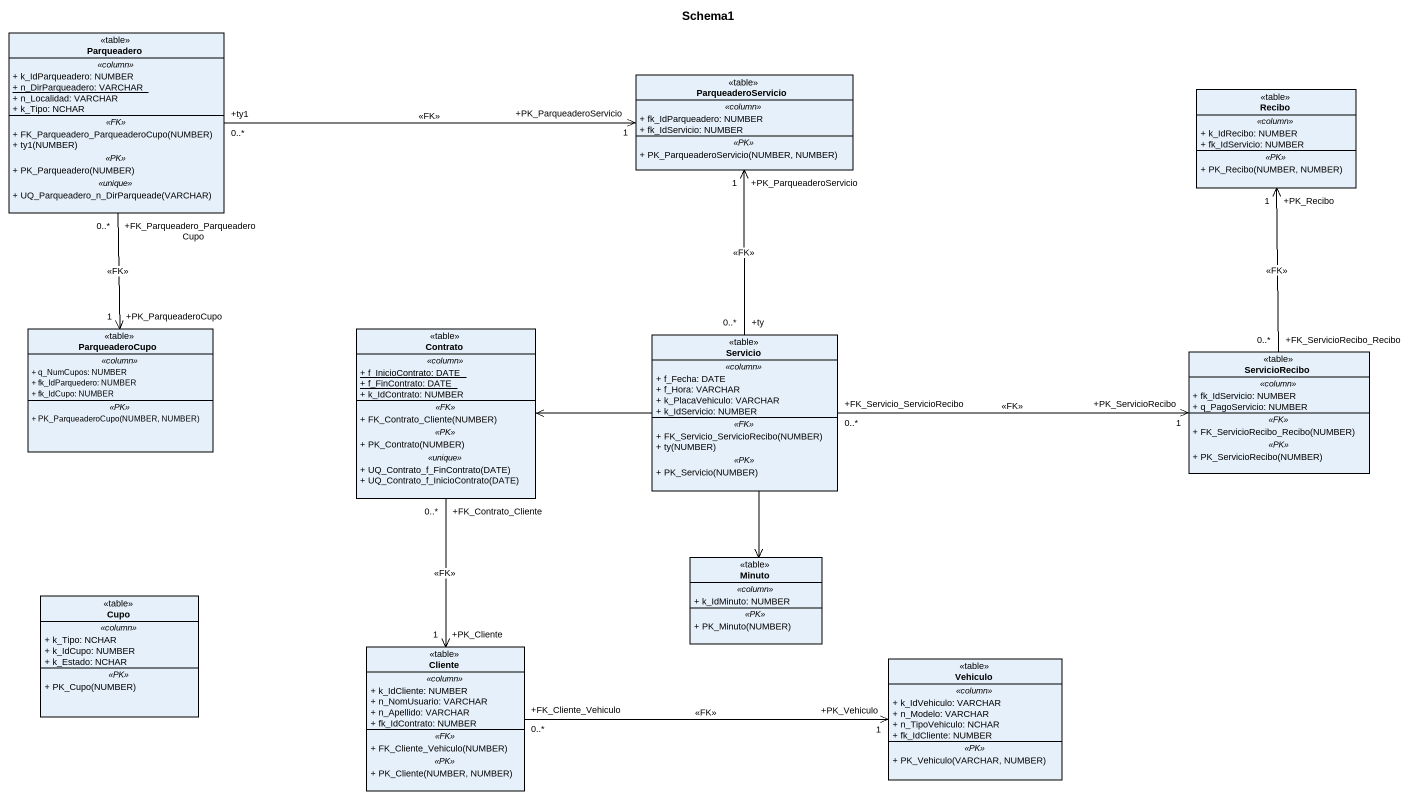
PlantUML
@startuml
title Schema1
hide circle
hide empty members
skinparam classAttributeIconSize 0
class Parqueadero <<table>> {
  .. <<column>> ..
  + k_IdParqueadero: NUMBER
  {static} + n_DirParqueadero: VARCHAR
  + n_Localidad: VARCHAR
  + k_Tipo: NCHAR
  .. <<FK>> ..
  + FK_Parqueadero_ParqueaderoCupo(NUMBER)
  + ty1(NUMBER)
  .. <<PK>> ..
  + PK_Parqueadero(NUMBER)
  .. <<unique>> ..
  + UQ_Parqueadero_n_DirParqueade(VARCHAR)
}
class ParqueaderoServicio <<table>> {
  .. <<column>> ..
  + fk_IdParqueadero: NUMBER
  + fk_IdServicio: NUMBER
  .. <<PK>> ..
  + PK_ParqueaderoServicio(NUMBER, NUMBER)
}
class Recibo <<table>> {
  .. <<column>> ..
  + k_IdRecibo: NUMBER
  + fk_IdServicio: NUMBER
  .. <<PK>> ..
  + PK_Recibo(NUMBER, NUMBER)
}
class ParqueaderoCupo <<table>> {
  .. <<column>> ..
  + q_NumCupos: NUMBER
  + fk_IdParquedero: NUMBER
  + fk_IdCupo: NUMBER
  .. <<PK>> ..
  + PK_ParqueaderoCupo(NUMBER, NUMBER)
}
class Contrato <<table>> {
  .. <<column>> ..
  {static} + f_InicioContrato: DATE
  {static} + f_FinContrato: DATE
  + k_IdContrato: NUMBER
  .. <<FK>> ..
  + FK_Contrato_Cliente(NUMBER)
  .. <<PK>> ..
  + PK_Contrato(NUMBER)
  .. <<unique>> ..
  + UQ_Contrato_f_FinContrato(DATE)
  + UQ_Contrato_f_InicioContrato(DATE)
}
class Servicio <<table>> {
  .. <<column>> ..
  + f_Fecha: DATE
  + f_Hora: VARCHAR
  + k_PlacaVehiculo: VARCHAR
  + k_IdServicio: NUMBER
  .. <<FK>> ..
  + FK_Servicio_ServicioRecibo(NUMBER)
  + ty(NUMBER)
  .. <<PK>> ..
  + PK_Servicio(NUMBER)
}
class ServicioRecibo <<table>> {
  .. <<column>> ..
  + fk_IdServicio: NUMBER
  + q_PagoServicio: NUMBER
  .. <<FK>> ..
  + FK_ServicioRecibo_Recibo(NUMBER)
  .. <<PK>> ..
  + PK_ServicioRecibo(NUMBER)
}
class Minuto <<table>> {
  .. <<column>> ..
  + k_IdMinuto: NUMBER
  .. <<PK>> ..
  + PK_Minuto(NUMBER)
}
class Cupo <<table>> {
  .. <<column>> ..
  + k_Tipo: NCHAR
  + k_IdCupo: NUMBER
  + k_Estado: NCHAR
  .. <<PK>> ..
  + PK_Cupo(NUMBER)
}
class Cliente <<table>> {
  .. <<column>> ..
  + k_IdCliente: NUMBER
  + n_NomUsuario: VARCHAR
  + n_Apellido: VARCHAR
  + fk_IdContrato: NUMBER
  .. <<FK>> ..
  + FK_Cliente_Vehiculo(NUMBER)
  .. <<PK>> ..
  + PK_Cliente(NUMBER, NUMBER)
}
class Vehiculo <<table>> {
  .. <<column>> ..
  + k_IdVehiculo: VARCHAR
  + n_Modelo: VARCHAR
  + n_TipoVehiculo: NCHAR
  + fk_IdCliente: NUMBER
  .. <<PK>> ..
  + PK_Vehiculo(VARCHAR, NUMBER)
}
Parqueadero "+ty1\n0..*" -right-> "+PK_ParqueaderoServicio\n1" ParqueaderoServicio : <<FK>>
Parqueadero "+FK_Parqueadero_ParqueaderoCupo\n0..*" --> "+PK_ParqueaderoCupo\n1" ParqueaderoCupo : <<FK>>
Contrato "+FK_Contrato_Cliente\n0..*" --> "+PK_Cliente\n1" Cliente : <<FK>>
Servicio "+ty\n0..*" -up-> "+PK_ParqueaderoServicio\n1" ParqueaderoServicio : <<FK>>
Servicio -left-> Contrato
Servicio "+FK_Servicio_ServicioRecibo\n0..*" -right-> "+PK_ServicioRecibo\n1" ServicioRecibo : <<FK>>
Servicio --> Minuto
ServicioRecibo "+FK_ServicioRecibo_Recibo\n0..*" -up-> "+PK_Recibo\n1" Recibo : <<FK>>
Cliente "+FK_Cliente_Vehiculo\n0..*" -right-> "+PK_Vehiculo\n1" Vehiculo : <<FK>>
@enduml
